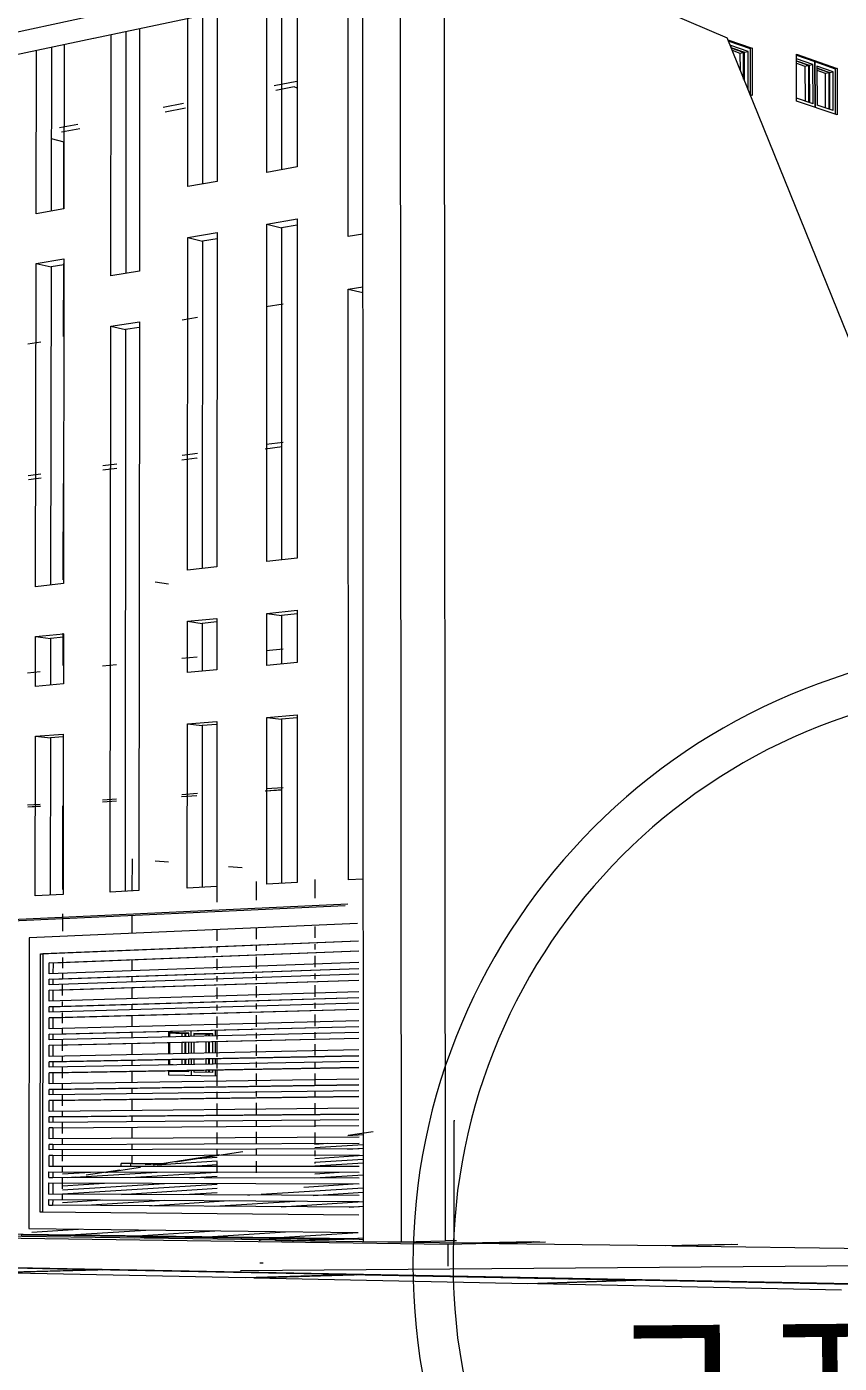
# Model space of a CAD drawing. Header units: metres. Extents: x -144 to 1000, y -717 to 29.
# Drawn here: x 12.946 to 15.321, y -564.701 to -560.797 of the extents above; entities that cross this region are included whole.
import ezdxf

# ---------------------------------------------------------------- set-up
doc = ezdxf.new("R2010")
doc.units = ezdxf.units.M
doc.layers.get('0').update_dxf_attribs({"color": 1})
for name, color, linetype, lineweight in [('A-FLOR', 2, 'Continuous', 9), ('A-FLOR-PATT', 8, 'Continuous', 50), ('A-GLAZ', 1, 'Continuous', 9), ('A-WALL', 4, 'Continuous', 9), ('AX-065-C-SOLAR$0$hatch_polil', 1, 'Continuous', 18), ('AX-065-C-SOLAR$0$TEXT50', 1, 'Continuous', 18), ('P-SANR-FIXT', 1, 'Continuous', 9), ('S-COLS', 7, 'Continuous', 9)]:
    doc.layers.add(name, color=color, linetype=linetype, lineweight=lineweight)
doc.styles.add('Arial', font='arial.ttf', dxfattribs={"height": 0.433594})

# ---------------------------------------------------------------- blocks, each defined once
blk = doc.blocks.new('NORTE_dwg_AX-065-C-SOLAR$0$AX-NORTE-1554322-INDICE Y PORTADA')
at = {"layer": 'AX-065-C-SOLAR$0$hatch_polil'}
blk.add_line((-55.0884, -4.5836), (-60.8905, -4.5836), dxfattribs=at)
for radius in [2.2679, 2.1205]:
    blk.add_circle((-57.9894, -4.5836), radius, dxfattribs=at)
at = {"layer": 'AX-065-C-SOLAR$0$TEXT50', "insert": (-57.8886, -4.7965), "char_height": 0.43359, "width": 3.328946, "attachment_point": 2, "line_spacing_factor": 0.941778, "style": 'Arial'}
blk.add_mtext('N O R T E', dxfattribs=at)

msp = doc.modelspace()

# ---------------------------------------------------------------- linework, layer by layer
at = {"layer": 'A-FLOR', "lineweight": 9}
for p, q in [((13.4435, -562.0565), (13.4432, -562.0566)), ((13.6924, -562.0241), (13.692, -562.0242)), ((13.209, -562.087), (13.2087, -562.0871)), ((12.9875, -562.1158), (12.9873, -562.1159)), ((13.3214, -562.4182), (13.3603, -562.4242)), ((13.6924, -563.026), (13.6431, -563.0294)), ((12.9859, -563.0741), (12.9488, -563.0766)), ((13.2078, -563.059), (13.167, -563.0618)), ((13.4429, -563.043), (13.398, -563.0461)), ((13.321, -563.2329), (13.36, -563.236)), ((13.5354, -563.25), (13.5754, -563.2532)), ((13.8856, -564.0352), (13.9583, -564.0241)), ((13.5089, -564.0921), (13.3151, -564.122)), ((13.3809, -564.1127), (13.5776, -564.0825)), ((13.1758, -564.1442), (13.2784, -564.1284)), ((13.2486, -564.1175), (13.2486, -564.1262)), ((13.2173, -564.137), (13.1194, -564.1521)), ((8.1372, -564.2701), (14.1763, -564.353)), ((13.9055, -564.3381), (10.1816, -564.2896)), ((11.4897, -564.3109), (13.7883, -564.3416)), ((12.9297, -564.3261), (13.3921, -564.3321)), ((13.2619, -564.3346), (13.3921, -564.3321)), ((13.4079, -564.3324), (13.2778, -564.3348)), ((13.4079, -564.3324), (13.8999, -564.3388)), ((13.6269, -564.3425), (13.6243, -564.3432)), ((13.6301, -564.3419), (13.6269, -564.3425)), ((13.6441, -564.3409), (13.6301, -564.3419)), ((13.6564, -564.3405), (13.6441, -564.3409)), ((13.6745, -564.3401), (13.6564, -564.3405)), ((13.6736, -564.3424), (13.6714, -564.342)), ((13.6735, -564.3416), (13.6798, -564.3412)), ((13.6801, -564.3428), (13.6736, -564.3424)), ((13.6798, -564.3412), (13.6902, -564.3408)), ((13.6906, -564.3431), (13.6801, -564.3428)), ((13.6902, -564.3408), (13.7042, -564.3405)), ((13.6988, -564.3433), (13.6906, -564.3431)), ((13.9168, -564.339), (13.6992, -564.3434)), ((14.2279, -564.3506), (13.6992, -564.3434)), ((13.7227, -564.3437), (13.7257, -564.3438)), ((13.8999, -564.3388), (13.7717, -564.3414)), ((13.9168, -564.339), (13.9286, -564.3392)), ((14.1763, -564.353), (14.4623, -564.3467)), ((14.1763, -564.353), (14.1764, -564.4172)), ((14.426, -564.3462), (14.2279, -564.3506)), ((14.444, -564.3464), (14.246, -564.3508)), ((14.8117, -564.3585), (14.246, -564.3508)), ((15.0049, -564.3538), (14.8117, -564.3585)), ((15.0242, -564.3541), (14.8311, -564.3587)), ((15.4379, -564.3669), (14.8311, -564.3587)), ((11.3746, -564.3916), (17.494, -564.5096)), ((12.5099, -564.415), (13.1672, -564.4278)), ((13.1672, -564.4278), (12.8349, -564.4367)), ((13.19, -564.4282), (12.8578, -564.4372)), ((13.584, -564.452), (12.8578, -564.4372)), ((13.19, -564.4282), (13.9098, -564.4422)), ((13.9098, -564.4422), (13.584, -564.452)), ((13.9348, -564.4427), (13.6093, -564.4525)), ((13.6266, -564.4074), (13.6332, -564.4076)), ((13.6332, -564.4076), (13.6363, -564.4076)), ((13.9098, -564.4422), (13.9107, -564.4434)), ((13.9348, -564.4427), (14.7265, -564.458)), ((14.4104, -564.4688), (13.6093, -564.4525)), ((14.7265, -564.458), (14.4104, -564.4688)), ((14.754, -564.4586), (14.4383, -564.4694)), ((15.3266, -564.4875), (14.4383, -564.4694)), ((14.7265, -564.458), (14.7277, -564.4595)), ((14.754, -564.4586), (15.629, -564.4755))]:
    msp.add_line(p, q, dxfattribs=at)
at = {"layer": 'A-FLOR-PATT', "color": 7, "lineweight": 9, "true_color": 0xf4f4f4}
for p, q in [((13.8846, -564.0354), (13.9289, -564.0326)), ((13.7881, -564.061), (13.8258, -564.0586)), ((13.7881, -564.071), (13.9289, -564.0621)), ((13.8836, -564.0752), (13.9289, -564.0724)), ((13.327, -564.121), (13.3806, -564.1176)), ((13.3807, -564.1176), (13.5021, -564.1099)), ((13.4134, -564.1262), (13.5021, -564.1206)), ((13.4432, -564.1031), (13.5021, -564.0994)), ((13.7881, -564.1025), (13.9289, -564.0936)), ((13.7881, -564.1134), (13.9289, -564.1045)), ((13.7881, -564.1246), (13.9289, -564.1157)), ((13.0871, -564.1578), (13.3268, -564.1426)), ((13.2475, -564.1588), (13.5002, -564.1428)), ((13.4219, -564.1592), (13.5021, -564.1541)), ((13.7881, -564.1477), (13.8587, -564.1432)), ((13.7881, -564.1597), (13.9289, -564.1507)), ((13.0498, -564.1828), (13.1726, -564.175)), ((13.0498, -564.1945), (13.3482, -564.1756)), ((13.0498, -564.2064), (13.502, -564.1778)), ((13.2227, -564.2077), (13.502, -564.19)), ((13.4049, -564.2086), (13.502, -564.2025)), ((13.5914, -564.2096), (13.5975, -564.2092)), ((13.6307, -564.2071), (13.9289, -564.1882)), ((13.7555, -564.1864), (13.8993, -564.1773)), ((13.7824, -564.2106), (13.9289, -564.2013)), ((13.0497, -564.2311), (13.1658, -564.2238)), ((13.1193, -564.2395), (13.3495, -564.2249)), ((13.3047, -564.2409), (13.5376, -564.2261)), ((13.4944, -564.2423), (13.7302, -564.2273)), ((13.6889, -564.2437), (13.9275, -564.2286)), ((13.8881, -564.2452), (13.929, -564.2426)), ((12.9603, -564.3183), (13.0966, -564.3097)), ((13.0555, -564.3271), (13.2933, -564.312)), ((13.2542, -564.3297), (13.4951, -564.3144)), ((13.458, -564.3323), (13.7021, -564.3169)), ((13.6672, -564.335), (13.9145, -564.3194)), ((13.882, -564.3378), (13.929, -564.3349))]:
    msp.add_line(p, q, dxfattribs=at)
at = {"layer": 'A-FLOR-PATT', "color": 7, "lineweight": 9, "true_color": 0xf5f5f5}
for p, q in [((13.2922, -564.1207), (13.3423, -564.1176)), ((13.0499, -564.1476), (13.1319, -564.1424)), ((13.0645, -564.1584), (13.0884, -564.1569))]:
    msp.add_line(p, q, dxfattribs=at)
at = {"layer": 'A-GLAZ', "lineweight": 9}
for p, q in [((14.996, -560.8379), (14.9977, -560.8385)), ((14.9977, -560.8421), (14.9977, -560.8385)), ((14.9977, -560.8385), (15.06, -560.8601)), ((15.0538, -560.8691), (15.004, -560.8518)), ((15.004, -560.8518), (15.004, -560.8577)), ((15.004, -560.8575), (15.0432, -560.871)), ((15.0432, -560.871), (15.0538, -560.8691)), ((15.0435, -560.9551), (15.0432, -560.871)), ((15.0541, -560.9813), (15.0538, -560.8691)), ((15.06, -560.8601), (15.0603, -560.996)), ((15.1954, -560.8797), (15.2493, -560.8986)), ((15.2434, -560.9074), (15.1956, -560.8907)), ((15.1956, -560.8963), (15.233, -560.9093)), ((15.2329, -560.9093), (15.2434, -560.9074)), ((15.233, -560.9093), (15.2333, -561.0183)), ((15.2438, -561.0218), (15.2434, -560.9074)), ((15.2493, -560.8986), (15.2497, -561.0317)), ((15.2497, -561.0317), (15.2493, -560.8986)), ((15.2493, -560.8986), (15.3083, -560.9192)), ((15.2553, -560.9115), (15.2556, -561.0258)), ((15.3025, -560.928), (15.2553, -560.9115)), ((15.2553, -560.9171), (15.2921, -560.9299)), ((15.2921, -560.9299), (15.3025, -560.928)), ((15.2921, -560.9299), (15.2924, -561.0381)), ((15.3029, -561.0417), (15.3025, -560.928)), ((15.3083, -560.9192), (15.3088, -561.0515)), ((15.2438, -561.0218), (15.1959, -561.0057)), ((15.3029, -561.0417), (15.2556, -561.0258)), ((13.4196, -563.7368), (13.3632, -563.7348)), ((13.3632, -563.7348), (13.3632, -563.7479)), ((13.3632, -563.7353), (13.4104, -563.737)), ((13.4104, -563.737), (13.4196, -563.7368)), ((13.4104, -563.7467), (13.4104, -563.737)), ((13.4196, -563.7465), (13.4196, -563.7368)), ((13.4266, -563.7463), (13.4267, -563.7305)), ((13.4894, -563.7392), (13.4337, -563.7373)), ((13.4337, -563.7373), (13.4337, -563.7462)), ((13.4337, -563.7378), (13.4802, -563.7394)), ((13.4802, -563.7394), (13.4894, -563.7392)), ((13.4802, -563.7451), (13.4802, -563.7394)), ((13.4894, -563.7448), (13.4894, -563.7392)), ((13.4963, -563.7288), (13.4963, -563.7447)), ((13.3632, -563.7649), (13.3631, -563.7972)), ((13.4104, -563.7962), (13.4104, -563.7638)), ((13.4196, -563.796), (13.4196, -563.7636)), ((13.4266, -563.7634), (13.4266, -563.7959)), ((13.4336, -563.7633), (13.4336, -563.7957)), ((13.4801, -563.7947), (13.4802, -563.7622)), ((13.4894, -563.7946), (13.4894, -563.762)), ((13.4963, -563.7619), (13.4963, -563.7944)), ((13.3631, -563.8141), (13.3631, -563.8301)), ((13.4103, -563.8292), (13.4104, -563.8132)), ((13.4196, -563.829), (13.4196, -563.813)), ((13.4266, -563.8129), (13.4266, -563.8289)), ((13.4336, -563.8127), (13.4336, -563.8287)), ((13.4801, -563.8279), (13.4801, -563.8124)), ((13.4893, -563.8277), (13.4893, -563.8124)), ((13.4963, -563.8124), (13.4963, -563.8276)), ((13.3631, -563.847), (13.3631, -563.8488)), ((13.4196, -563.8502), (13.3631, -563.8488)), ((13.4103, -563.8499), (13.4103, -563.8461)), ((13.4196, -563.8502), (13.4196, -563.846)), ((13.4266, -563.8458), (13.4266, -563.8609)), ((13.4336, -563.8457), (13.4336, -563.8505)), ((13.4893, -563.8519), (13.4336, -563.8505)), ((13.4801, -563.8517), (13.4801, -563.8449)), ((13.4893, -563.8519), (13.4893, -563.8447)), ((13.4963, -563.8446), (13.4963, -563.8626))]:
    msp.add_line(p, q, dxfattribs=at)
at = {"layer": 'A-GLAZ', "color": 28, "lineweight": 9, "true_color": 0x0d0d0d}
for p, q in [((15.0409, -560.8715), (15.0045, -560.8589)), ((15.0072, -560.8654), (15.0304, -560.8734)), ((15.0304, -560.8734), (15.0432, -560.871)), ((15.0304, -560.8734), (15.0305, -560.9231)), ((15.0432, -560.871), (15.0409, -560.8715)), ((15.0411, -560.9493), (15.0409, -560.8715)), ((15.2306, -560.9097), (15.1956, -560.8975)), ((15.1957, -560.9031), (15.2202, -560.9116)), ((15.2202, -560.9116), (15.2329, -560.9093)), ((15.2202, -560.9116), (15.2205, -561.014)), ((15.233, -560.9093), (15.2306, -560.9097)), ((15.2306, -560.9097), (15.231, -561.0175)), ((15.2898, -560.9303), (15.2554, -560.9183)), ((15.2554, -560.9238), (15.2794, -560.9322)), ((15.2794, -560.9322), (15.2921, -560.9299)), ((15.2921, -560.9299), (15.2898, -560.9303)), ((15.2898, -560.9303), (15.2901, -561.0374)), ((15.2794, -560.9322), (15.2797, -561.0339)), ((13.4084, -563.737), (13.3632, -563.7355)), ((13.3633, -563.736), (13.3991, -563.7373)), ((13.3991, -563.7373), (13.4104, -563.737)), ((13.3991, -563.7373), (13.3991, -563.747)), ((13.4083, -563.7468), (13.4084, -563.737)), ((13.4104, -563.737), (13.4084, -563.737)), ((13.4781, -563.7395), (13.4337, -563.7379)), ((13.4337, -563.7385), (13.4689, -563.7397)), ((13.4689, -563.7397), (13.4802, -563.7394)), ((13.4689, -563.7397), (13.4689, -563.7453)), ((13.4802, -563.7394), (13.4781, -563.7395)), ((13.4781, -563.7451), (13.4781, -563.7395)), ((13.3991, -563.7641), (13.3991, -563.7964)), ((13.4083, -563.7962), (13.4083, -563.7639)), ((13.4689, -563.7625), (13.4689, -563.795)), ((13.4781, -563.7948), (13.4781, -563.7623)), ((13.3991, -563.8134), (13.3991, -563.8294)), ((13.4083, -563.8292), (13.4083, -563.8132)), ((13.4689, -563.8124), (13.4689, -563.8281)), ((13.4781, -563.8279), (13.4781, -563.8124)), ((13.3991, -563.8463), (13.3991, -563.8496)), ((13.4083, -563.8499), (13.4083, -563.8462)), ((13.4689, -563.8451), (13.4689, -563.8514)), ((13.4781, -563.8516), (13.4781, -563.8449))]:
    msp.add_line(p, q, dxfattribs=at)
at = {"layer": 'A-WALL', "lineweight": 9}
for p, q in [((14.0406, -564.3465), (14.0381, -560.4298)), ((14.1662, -560.4751), (14.9925, -560.8293)), ((14.1698, -564.3438), (14.1662, -560.4751)), ((8.3171, -561.803), (13.9274, -560.5937)), ((13.9274, -560.5937), (13.929, -564.345)), ((13.1414, -560.83), (13.8635, -560.6774)), ((13.8855, -561.4093), (13.8853, -560.6727)), ((13.6474, -561.2221), (13.6475, -560.7241)), ((13.6903, -560.7139), (13.6903, -561.2143)), ((13.7359, -560.7043), (13.7359, -561.2061)), ((13.4163, -561.2637), (13.4166, -560.7718)), ((13.4597, -560.7627), (13.4594, -561.2559)), ((13.5024, -560.7536), (13.5022, -561.2483)), ((13.2356, -560.81), (13.2349, -561.5174)), ((13.2756, -560.8015), (13.275, -561.5108)), ((8.4473, -561.8217), (13.1412, -560.83)), ((13.0552, -560.8481), (13.0545, -561.329)), ((13.1914, -561.5247), (13.1922, -560.8191)), ((16.2886, -564.0269), (14.9925, -560.8293)), ((14.9949, -560.8344), (15.0658, -560.859)), ((12.9733, -561.3436), (12.9741, -560.8652)), ((13.0177, -560.8561), (13.017, -561.3357)), ((15.0658, -560.859), (15.0599, -560.8601)), ((15.0658, -560.859), (15.0662, -560.9979)), ((15.1958, -561.0136), (15.1954, -560.8766)), ((15.1954, -560.8766), (15.3141, -560.9182)), ((15.3141, -560.9182), (15.3083, -560.9192)), ((15.3141, -560.9182), (15.3146, -561.0535)), ((13.6691, -560.9684), (13.7348, -560.9555)), ((13.7275, -560.9725), (13.674, -560.9829)), ((13.7365, -560.9756), (13.7275, -560.9725)), ((15.0662, -560.9979), (15.0601, -560.9959)), ((13.3446, -561.0319), (13.4037, -561.0203)), ((13.4092, -561.0345), (13.3502, -561.046)), ((15.3146, -561.0535), (15.1958, -561.0136)), ((13.0415, -561.0913), (13.0948, -561.0808)), ((13.1008, -561.0946), (13.0476, -561.1049)), ((13.7359, -561.2061), (13.6474, -561.2221)), ((13.5022, -561.2483), (13.4163, -561.2637)), ((13.0545, -561.329), (12.9733, -561.3436)), ((13.6474, -561.3733), (13.7359, -561.3582)), ((13.7359, -561.3582), (13.7359, -562.3487)), ((13.4162, -561.4128), (13.5021, -561.3981)), ((13.5021, -561.3981), (13.5017, -562.3744)), ((13.6473, -562.3584), (13.6474, -561.3733)), ((13.6474, -561.3733), (13.6903, -561.3842)), ((13.6903, -561.3842), (13.6902, -562.3537)), ((13.7358, -561.3764), (13.6903, -561.3842)), ((13.4156, -562.3839), (13.4162, -561.4128)), ((13.4162, -561.4128), (13.4593, -561.4234)), ((13.4593, -561.4234), (13.4588, -562.3791)), ((13.502, -561.4161), (13.4593, -561.4234)), ((13.9277, -561.4023), (13.8855, -561.4093)), ((12.9731, -561.4885), (13.0543, -561.4746)), ((13.0543, -561.4746), (13.053, -562.4236)), ((12.9716, -562.4326), (12.9731, -561.4885)), ((12.9731, -561.4885), (13.0167, -561.4985)), ((13.0167, -561.4985), (13.0154, -562.4277)), ((13.0542, -561.4921), (13.0167, -561.4985)), ((13.275, -561.5108), (13.1914, -561.5247)), ((13.8856, -561.5629), (13.9277, -561.5563)), ((13.8861, -563.289), (13.8856, -561.5629)), ((13.8856, -561.5629), (13.9278, -561.5731)), ((13.695, -561.6075), (13.6456, -561.6152)), ((13.1894, -563.3246), (13.1913, -561.6718)), ((13.1913, -561.6718), (13.2748, -561.6587)), ((13.1913, -561.6718), (13.2347, -561.6812)), ((13.2748, -561.6587), (13.2732, -563.3204)), ((13.4448, -561.6465), (13.3998, -561.6535)), ((13.2347, -561.6812), (13.233, -563.3224)), ((13.2747, -561.675), (13.2347, -561.6812)), ((12.9864, -561.7179), (12.9491, -561.7237)), ((13.6458, -562.0164), (13.6953, -562.0099)), ((13.4432, -562.0566), (13.3985, -562.0624)), ((13.4, -562.0485), (13.445, -562.0427)), ((13.692, -562.0242), (13.6428, -562.0306)), ((13.2087, -562.0871), (13.168, -562.0924)), ((13.1683, -562.0789), (13.2092, -562.0735)), ((12.9494, -562.1076), (12.9866, -562.1027)), ((12.9873, -562.1159), (12.9503, -562.1207)), ((13.5017, -562.3744), (13.4156, -562.3839)), ((13.7359, -562.3487), (13.6473, -562.3584)), ((13.053, -562.4236), (12.9716, -562.4326)), ((13.4155, -562.5336), (13.5016, -562.525)), ((13.5016, -562.525), (13.5015, -562.6756)), ((13.6472, -562.5104), (13.7359, -562.5015)), ((13.6472, -562.6624), (13.6472, -562.5104)), ((13.6472, -562.5104), (13.6902, -562.5168)), ((13.7358, -562.5122), (13.6902, -562.5168)), ((13.6902, -562.5168), (13.6902, -562.6585)), ((13.7359, -562.5015), (13.7359, -562.6543)), ((12.9714, -562.5781), (13.0528, -562.57)), ((13.0528, -562.57), (13.0526, -562.7164)), ((13.4154, -562.6834), (13.4155, -562.5336)), ((13.4155, -562.5336), (13.4587, -562.5398)), ((13.4587, -562.5398), (13.4586, -562.6786)), ((13.5015, -562.5356), (13.4587, -562.5398)), ((12.9712, -562.7238), (12.9714, -562.5781)), ((12.9714, -562.5781), (13.0151, -562.584)), ((13.0151, -562.584), (13.0149, -562.7198)), ((13.0526, -562.5803), (13.0151, -562.584)), ((13.4441, -562.6383), (13.399, -562.6425)), ((13.6949, -562.6149), (13.6453, -562.6195)), ((12.9847, -562.6812), (12.9474, -562.6847)), ((13.2078, -562.6604), (13.1668, -562.6642)), ((13.5015, -562.6756), (13.4154, -562.6834)), ((13.7359, -562.6543), (13.6472, -562.6624)), ((13.0526, -562.7164), (12.9712, -562.7238)), ((13.415, -563.3131), (13.4153, -562.8334)), ((13.4153, -562.8334), (13.5015, -562.8264)), ((13.4153, -562.8334), (13.4585, -562.8384)), ((13.4585, -562.8384), (13.4583, -563.3109)), ((13.5013, -562.835), (13.4585, -562.8384)), ((13.5015, -562.8264), (13.5012, -563.3087)), ((13.6471, -563.3012), (13.6472, -562.8145)), ((13.6472, -562.8145), (13.7359, -562.8073)), ((13.6472, -562.8145), (13.6902, -562.8197)), ((13.6902, -562.8197), (13.6901, -563.299)), ((13.7358, -562.816), (13.6902, -562.8197)), ((13.7359, -562.8073), (13.7359, -563.2967)), ((12.9702, -563.3359), (12.9709, -562.8695)), ((12.9709, -562.8695), (13.0524, -562.8629)), ((12.9709, -562.8695), (13.0147, -562.8743)), ((13.0147, -562.8743), (13.014, -563.3336)), ((13.0522, -562.8713), (13.0147, -562.8743)), ((13.0524, -562.8629), (13.0517, -563.3317)), ((13.3992, -563.0392), (13.4443, -563.0361)), ((13.6918, -563.0265), (13.6426, -563.0298)), ((13.6456, -563.0224), (13.6951, -563.019)), ((12.9477, -563.0701), (12.985, -563.0676)), ((12.9857, -563.0745), (12.9486, -563.077)), ((13.2075, -563.0594), (13.1667, -563.0622)), ((13.167, -563.0551), (13.208, -563.0523)), ((13.4425, -563.0434), (13.3977, -563.0465)), ((13.2533, -563.2275), (13.2532, -563.3212)), ((13.5012, -563.3087), (13.415, -563.3131)), ((13.7359, -563.2967), (13.6471, -563.3012)), ((13.9284, -563.2868), (13.8861, -563.289)), ((13.0517, -563.3317), (12.9702, -563.3359)), ((13.2732, -563.3204), (13.1894, -563.3246)), ((10.699, -563.5083), (13.8843, -563.359)), ((13.8759, -563.3645), (10.7647, -563.5093)), ((13.9126, -563.4166), (12.953, -563.4581)), ((13.2532, -563.3932), (13.2531, -563.4448)), ((12.953, -563.4581), (12.9517, -564.3079)), ((12.9861, -563.5048), (13.9156, -563.4675)), ((13.9153, -563.4681), (12.9926, -563.5051)), ((12.985, -564.2601), (12.9861, -563.5048)), ((12.9861, -563.5048), (12.9926, -563.5051)), ((12.9926, -563.5051), (12.9915, -564.26)), ((13.0115, -563.5313), (13.9166, -563.4966)), ((13.9161, -563.4977), (13.0224, -563.5319)), ((13.9166, -563.5306), (13.0115, -563.5635)), ((13.0115, -563.5635), (13.0115, -563.5313)), ((13.0224, -563.5319), (13.0115, -563.5313)), ((13.0224, -563.5319), (13.0223, -563.5631)), ((13.253, -563.5227), (13.253, -563.5543)), ((13.0114, -563.6116), (13.9166, -563.5816)), ((13.0115, -563.5795), (13.9166, -563.5476)), ((13.9166, -563.5646), (13.0115, -563.5956)), ((13.0115, -563.5956), (13.0115, -563.5795)), ((13.0223, -563.58), (13.0115, -563.5795)), ((13.9161, -563.5486), (13.0223, -563.58)), ((13.0223, -563.58), (13.0223, -563.5952)), ((13.9161, -563.5825), (13.0223, -563.6121)), ((13.253, -563.5715), (13.253, -563.5869)), ((13.0114, -563.6438), (13.0114, -563.6116)), ((13.0223, -563.6121), (13.0114, -563.6116)), ((13.9166, -563.6156), (13.0114, -563.6438)), ((13.0223, -563.6121), (13.0222, -563.6434)), ((13.2529, -563.6041), (13.2529, -563.6358)), ((13.9166, -563.6496), (13.0113, -563.6759)), ((13.0113, -563.6759), (13.0114, -563.6598)), ((13.0114, -563.6598), (13.9166, -563.6326)), ((13.0222, -563.6603), (13.0114, -563.6598)), ((13.9162, -563.6334), (13.0222, -563.6603)), ((13.0222, -563.6603), (13.0222, -563.6756)), ((13.2529, -563.6529), (13.2529, -563.6685)), ((13.0113, -563.692), (13.9166, -563.6666)), ((13.0113, -563.7241), (13.0113, -563.692)), ((13.0221, -563.6924), (13.0113, -563.692)), ((13.9166, -563.7006), (13.0113, -563.7241)), ((13.9162, -563.6674), (13.0221, -563.6924)), ((13.0221, -563.6924), (13.0221, -563.7238)), ((13.2529, -563.6855), (13.2528, -563.7174)), ((13.0112, -563.7402), (13.9166, -563.7177)), ((13.9166, -563.7347), (13.0112, -563.7562)), ((13.0112, -563.7562), (13.0112, -563.7402)), ((13.0221, -563.7405), (13.0112, -563.7402)), ((13.0221, -563.7405), (13.022, -563.756)), ((13.9162, -563.7183), (13.0221, -563.7405)), ((13.2528, -563.7344), (13.2528, -563.7501)), ((13.3612, -563.7479), (13.3612, -563.7321)), ((13.5014, -563.7286), (13.5014, -563.7446)), ((13.0111, -563.8045), (13.0112, -563.7723)), ((13.0112, -563.7723), (13.9166, -563.7517)), ((13.022, -563.7727), (13.0112, -563.7723)), ((13.9162, -563.7523), (13.022, -563.7727)), ((13.022, -563.7727), (13.022, -563.8042)), ((13.2528, -563.767), (13.2528, -563.7991)), ((13.3612, -563.7972), (13.3612, -563.7649)), ((13.5014, -563.7617), (13.5014, -563.7943)), ((13.9167, -563.7857), (13.0111, -563.8045)), ((13.0111, -563.8205), (13.9167, -563.8027)), ((13.9167, -563.8197), (13.0111, -563.8366)), ((13.9162, -563.8033), (13.0219, -563.8208)), ((13.2527, -563.8159), (13.2527, -563.8318)), ((13.3612, -563.8301), (13.3612, -563.8142)), ((13.5014, -563.8124), (13.5014, -563.8275)), ((13.011, -563.8849), (13.0111, -563.8527)), ((13.0111, -563.8366), (13.0111, -563.8205)), ((13.0219, -563.8208), (13.0111, -563.8205)), ((13.0111, -563.8527), (13.9167, -563.8368)), ((13.0219, -563.853), (13.0111, -563.8527)), ((13.0219, -563.8208), (13.0219, -563.8364)), ((13.9162, -563.8372), (13.0219, -563.853)), ((13.0219, -563.853), (13.0219, -563.8849)), ((13.2527, -563.8486), (13.2527, -563.8808)), ((13.3612, -563.8594), (13.3612, -563.847)), ((13.5014, -563.8445), (13.5014, -563.8627)), ((13.9167, -563.8708), (13.011, -563.8849)), ((13.011, -563.9009), (13.9167, -563.8878)), ((13.9163, -563.8882), (13.0218, -563.9011)), ((13.2527, -563.8975), (13.2526, -563.9135)), ((13.5014, -563.8627), (13.3612, -563.8594)), ((13.0109, -563.9653), (13.011, -563.9331)), ((13.011, -563.917), (13.011, -563.9009)), ((13.0218, -563.9011), (13.011, -563.9009)), ((13.9167, -563.9048), (13.011, -563.917)), ((13.011, -563.9331), (13.9167, -563.9219)), ((13.0218, -563.9333), (13.011, -563.9331)), ((13.0218, -563.9333), (13.0217, -563.9653)), ((13.0218, -563.9011), (13.0218, -563.917)), ((13.9163, -563.9222), (13.0218, -563.9333)), ((13.2526, -563.9302), (13.2526, -563.9625)), ((13.9167, -563.9559), (13.0109, -563.9653)), ((13.0109, -563.9814), (13.9167, -563.973)), ((13.9163, -563.9732), (13.0217, -563.9815)), ((13.0108, -564.0135), (13.9167, -564.007)), ((13.0108, -564.0457), (13.0108, -564.0135)), ((13.0217, -564.0136), (13.0108, -564.0135)), ((13.0109, -563.9974), (13.0109, -563.9814)), ((13.0217, -563.9815), (13.0109, -563.9814)), ((13.9167, -563.99), (13.0109, -563.9974)), ((13.0217, -564.0136), (13.0216, -564.0458)), ((13.0217, -563.9815), (13.0217, -563.9975)), ((13.2525, -564.0116), (13.2525, -564.0444)), ((13.2526, -563.9791), (13.2526, -563.9953)), ((14.1965, -563.993), (14.1938, -563.993)), ((14.1938, -563.993), (14.1941, -564.3432)), ((13.9168, -564.0411), (13.0108, -564.0457)), ((13.0107, -564.0779), (13.0108, -564.0618)), ((13.9168, -564.0751), (13.0107, -564.0779)), ((13.0107, -564.094), (13.9168, -564.0922)), ((13.0108, -564.0618), (13.9168, -564.0581)), ((13.0216, -564.0619), (13.0108, -564.0618)), ((13.0216, -564.0619), (13.0216, -564.0779)), ((13.2525, -564.0607), (13.2525, -564.0771)), ((13.0107, -564.1262), (13.0107, -564.094)), ((13.0215, -564.094), (13.0107, -564.094)), ((13.9168, -564.1263), (13.0107, -564.1262)), ((13.0215, -564.094), (13.0215, -564.1262)), ((13.2524, -564.1175), (13.2215, -564.1175)), ((13.2215, -564.1262), (13.2215, -564.1175)), ((13.2486, -564.1175), (13.2486, -564.1175)), ((13.2525, -564.0935), (13.2524, -564.1175)), ((13.2524, -564.1175), (13.3564, -564.1176)), ((13.0106, -564.1423), (13.9168, -564.1433)), ((13.0106, -564.1584), (13.0106, -564.1423)), ((13.0106, -564.1584), (13.0215, -564.1583)), ((13.9168, -564.1603), (13.0106, -564.1584)), ((13.0215, -564.1423), (13.0215, -564.1583)), ((13.0105, -564.2067), (13.0106, -564.1745)), ((13.0105, -564.2067), (13.0214, -564.2066)), ((13.9168, -564.2115), (13.0105, -564.2067)), ((13.0106, -564.1745), (13.9168, -564.1774)), ((13.0214, -564.1745), (13.0214, -564.2066)), ((13.0105, -564.2228), (13.9168, -564.2285)), ((13.0105, -564.2389), (13.0105, -564.2228)), ((13.0105, -564.2389), (13.0213, -564.2388)), ((13.9168, -564.2456), (13.0105, -564.2389)), ((13.0214, -564.2228), (13.0213, -564.2388)), ((12.9915, -564.26), (12.985, -564.2601)), ((13.9159, -564.2682), (12.985, -564.2601)), ((12.9517, -564.3079), (13.9129, -564.3194)), ((13.929, -564.345), (14.0406, -564.3465)), ((14.0406, -564.3465), (14.1698, -564.3438)), ((14.2014, -564.343), (14.1698, -564.3438)), ((14.1941, -564.3432), (14.1968, -564.3432))]:
    msp.add_line(p, q, dxfattribs=at)
at = {"layer": 'P-SANR-FIXT', "color": 28, "lineweight": 9, "true_color": 0x0d0d0d}
for p in [(13.3632, -563.8283), (13.3732, -563.8299)]:
    msp.add_line(p, (13.3732, -563.8285), dxfattribs=at)
at = {"layer": 'S-COLS', "lineweight": 9}
for p, q in [((13.0175, -561.123), (13.0541, -561.1326)), ((13.0538, -561.3269), (13.0541, -561.1326)), ((13.0533, -561.7017), (13.0536, -561.4884)), ((13.0523, -562.4125), (13.0527, -562.1306)), ((13.0519, -562.6624), (13.0521, -562.5683)), ((13.051, -563.3168), (13.0514, -563.0728)), ((13.5024, -563.354), (13.5025, -563.3005)), ((13.6176, -563.3478), (13.6176, -563.2939)), ((13.788, -563.2882), (13.788, -563.3426)), ((13.0509, -563.4387), (13.0509, -563.3878)), ((13.6176, -563.4622), (13.6176, -563.4292)), ((13.788, -563.4248), (13.788, -563.4582)), ((13.5024, -563.4675), (13.5024, -563.4353)), ((13.5024, -563.5014), (13.5024, -563.4854)), ((13.6176, -563.4963), (13.6176, -563.4802)), ((13.788, -563.4764), (13.788, -563.4926)), ((13.0507, -563.5467), (13.0507, -563.5155)), ((13.5023, -563.5521), (13.5024, -563.5192)), ((13.6176, -563.5474), (13.6176, -563.5142)), ((13.788, -563.5107), (13.788, -563.5443)), ((13.0507, -563.5789), (13.0507, -563.5637)), ((13.5023, -563.5859), (13.5023, -563.5698)), ((13.6176, -563.5815), (13.6176, -563.5653)), ((13.788, -563.5623), (13.788, -563.5787)), ((13.0506, -563.6271), (13.0506, -563.5958)), ((13.5023, -563.6367), (13.5023, -563.6036)), ((13.6175, -563.6327), (13.6175, -563.5993)), ((13.788, -563.5967), (13.788, -563.6304)), ((13.0505, -563.6593), (13.0506, -563.644)), ((13.5023, -563.6706), (13.5023, -563.6543)), ((13.6175, -563.6668), (13.6175, -563.6504)), ((13.788, -563.6483), (13.788, -563.6648)), ((13.0505, -563.7076), (13.0505, -563.6761)), ((13.5023, -563.7214), (13.5023, -563.6881)), ((13.6175, -563.718), (13.6175, -563.6844)), ((13.788, -563.6827), (13.788, -563.7165)), ((13.0504, -563.7398), (13.0505, -563.7243)), ((13.5022, -563.7553), (13.5023, -563.7399)), ((13.6175, -563.7521), (13.6175, -563.7355)), ((13.788, -563.7343), (13.788, -563.751)), ((13.0504, -563.7881), (13.0504, -563.7565)), ((13.5022, -563.8061), (13.5022, -563.7727)), ((13.6175, -563.8033), (13.6175, -563.7696)), ((13.788, -563.7687), (13.788, -563.802)), ((13.0503, -563.8203), (13.0503, -563.8047)), ((13.0502, -563.8687), (13.0503, -563.8369)), ((13.5022, -563.84), (13.5022, -563.8235)), ((13.5022, -563.8909), (13.5022, -563.8573)), ((13.6175, -563.8375), (13.6175, -563.8208)), ((13.6175, -563.8887), (13.6175, -563.8549)), ((13.788, -563.8204), (13.788, -563.8373)), ((13.788, -563.8549), (13.788, -563.8891)), ((13.0502, -563.9009), (13.0502, -563.8852)), ((13.0501, -563.9493), (13.0502, -563.9174)), ((13.5022, -563.9249), (13.5022, -563.9081)), ((13.6175, -563.9219), (13.6175, -563.9061)), ((13.788, -563.9066), (13.788, -563.9236)), ((13.0501, -563.9816), (13.0501, -563.9657)), ((13.5021, -563.9758), (13.5022, -563.9418)), ((13.6175, -563.9742), (13.6175, -563.94)), ((13.788, -563.9409), (13.788, -563.9754)), ((13.05, -564.03), (13.0501, -563.9977)), ((13.5021, -564.0097), (13.5021, -563.9928)), ((13.6175, -564.0084), (13.6175, -563.9913)), ((13.788, -563.9927), (13.788, -564.01)), ((13.05, -564.0623), (13.05, -564.0462)), ((13.5021, -564.0607), (13.5021, -564.0267)), ((13.6174, -564.0597), (13.6174, -564.0255)), ((13.788, -564.0273), (13.7881, -564.0618)), ((13.0499, -564.1108), (13.05, -564.0785)), ((13.5021, -564.0947), (13.5021, -564.0777)), ((13.6174, -564.094), (13.6174, -564.0769)), ((13.7881, -564.0791), (13.7881, -564.0964)), ((13.0499, -564.1431), (13.0499, -564.1269)), ((13.5021, -564.1451), (13.5021, -564.1117)), ((13.6174, -564.1448), (13.6174, -564.1111)), ((13.7881, -564.1137), (13.7881, -564.1179)), ((13.0498, -564.1916), (13.0498, -564.1592)), ((13.0497, -564.2239), (13.0498, -564.2077))]:
    msp.add_line(p, q, dxfattribs=at)

# ---------------------------------------------------------------- block references
at = {"xscale": -0.7961244896004952, "yscale": 0.7961244896004959, "zscale": 0.796124489600496, "rotation": 0.4650885941955085}
msp.add_blockref('NORTE_dwg_AX-065-C-SOLAR$0$AX-NORTE-1554322-INDICE Y PORTADA', (-30.3151, -561.1376), dxfattribs=at)

doc.saveas('drawing.dxf')
